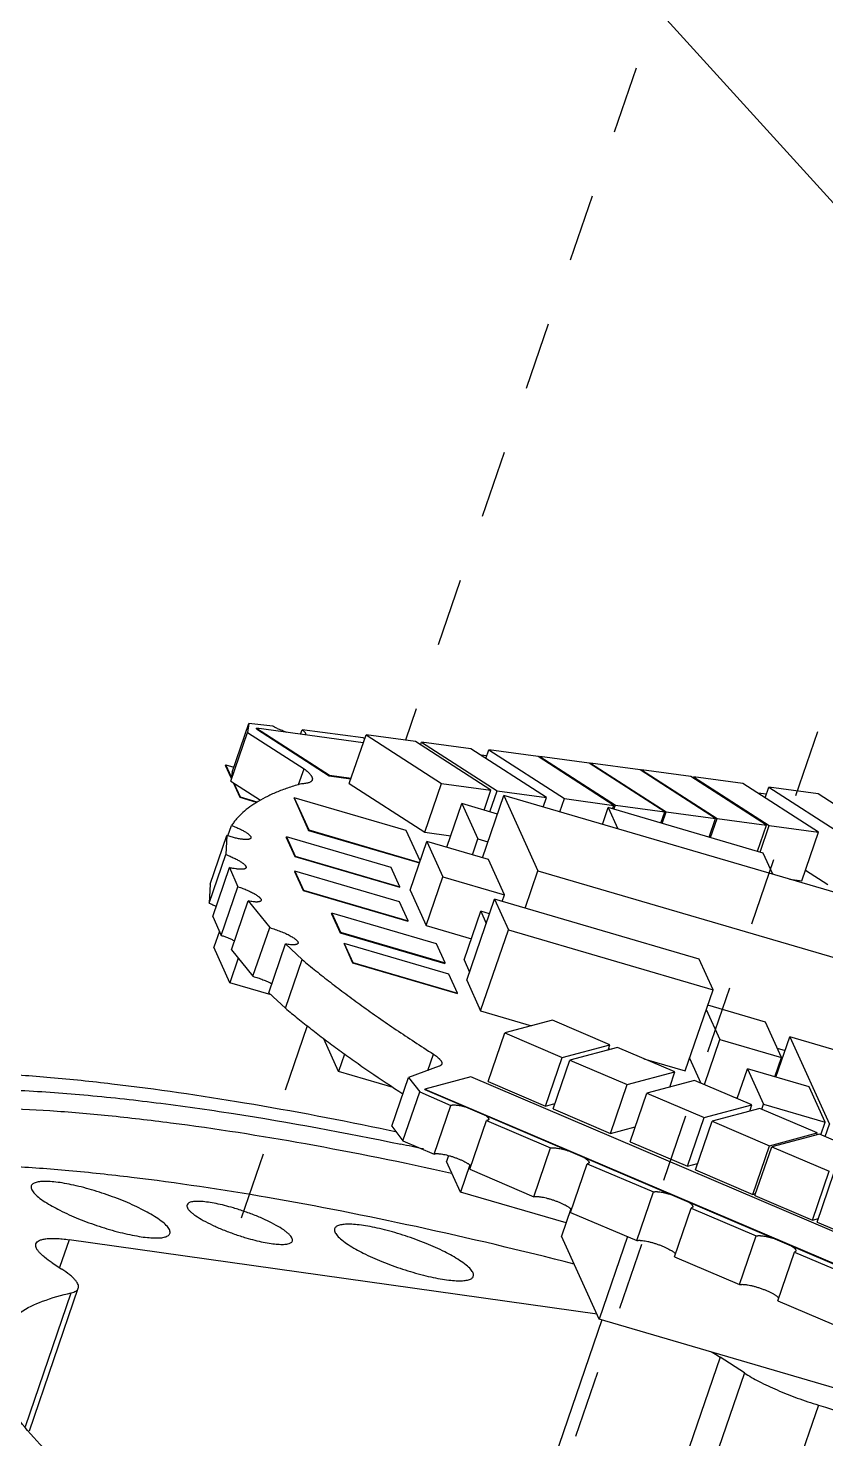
# Model space of a CAD drawing. Header units: millimetres. Extents: x 0 to 420, y 0 to 297.
# Drawn here: x 60.85 to 88.06, y 98.46 to 146.55 of the extents above; entities that cross this region are included whole.
import ezdxf

# ---------------------------------------------------------------- set-up
doc = ezdxf.new("R2010")
doc.units = ezdxf.units.MM
doc.header["$LTSCALE"] = 23.1
doc.linetypes.add('DASHED', pattern=[0.2, 0.1, -0.1])
doc.layers.get('0').update_dxf_attribs({"linetype": 'CONTINUOUS'})
for name, color, linetype in [('3_ALL_AXES', 7, 'CONTINUOUS'), ('7_ALL_FEATURES', 7, 'CONTINUOUS'), ('AXIS', 7, 'CONTINUOUS')]:
    doc.layers.add(name, color=color, linetype=linetype)
doc.styles.get("Standard").update_dxf_attribs({"font": 'txt', "width": 0.8})
doc.dimstyles.get("Standard").update_dxf_attribs({"dimtxt": 3, "dimasz": 3, "dimexe": 2, "dimexo": 2, "dimtad": 1, "dimdsep": 46, "dimtxsty": 'STANDARD', "dimblk": '_FILLED', "dimblk1": '_FILLED', "dimblk2": '_FILLED', "dimcen": 0.09, "dimadec": 0, "dimazin": 0, "dimtol": 1, "dimtp": 0.01, "dimtm": 0.01, "dimtfac": 1, "dimtofl": 0, "dimtmove": 0, "dimatfit": 3, "dimldrblk": '_FILLED', "dimfxl": 1, "dimtolj": 1, "dimarcsym": 0})

# ---------------------------------------------------------------- blocks, each defined once
blk = doc.blocks.new('_FILLED')
at = {"color": 0, "linetype": 'BYBLOCK'}
blk.add_solid([(0, 0), (-1, 0.167), (-1, -0.167)], dxfattribs=at)

msp = doc.modelspace()

# ---------------------------------------------------------------- linework, layer by layer
at = {"color": 4, "linetype": 'DASHED'}
for p, q in [((83.083, 149.565), (73.715, 122.278)), ((90.767, 131.301), (76.27, 89.075)), ((70.369, 112.531), (67.929, 105.425))]:
    msp.add_line(p, q, dxfattribs=at)
at = {"color": 7, "linetype": 'CONTINUOUS'}
for p, q in [((67.804, 121.186), (68.374, 122.846)), ((68.374, 122.846), (68.328, 122.54)), ((69.197, 122.752), (68.374, 122.846)), ((68.635, 122.666), (68.641, 122.684)), ((68.635, 122.666), (71.118, 121.063)), ((68.641, 122.684), (71.125, 121.082)), ((72.279, 122.186), (68.641, 122.684)), ((67.758, 120.879), (68.328, 122.54)), ((68.328, 122.54), (70.259, 121.302)), ((70.143, 122.479), (70.193, 122.624)), ((72.274, 122.351), (70.193, 122.624)), ((71.803, 120.801), (72.373, 122.462)), ((72.373, 122.462), (74.95, 120.799)), ((74.057, 122.231), (72.373, 122.462)), ((76.634, 120.568), (74.057, 122.231)), ((74.235, 122.116), (74.268, 122.212)), ((74.268, 122.212), (76.845, 120.549)), ((75.952, 121.981), (74.268, 122.212)), ((78.529, 120.318), (75.952, 121.981)), ((76.291, 121.762), (76.293, 121.766)), ((76.495, 121.74), (76.293, 121.766)), ((76.464, 121.651), (76.566, 121.947)), ((76.566, 121.947), (79.143, 120.284)), ((78.25, 121.717), (76.566, 121.947)), ((80.827, 120.054), (78.25, 121.717)), ((78.29, 121.691), (78.3, 121.721)), ((78.3, 121.721), (80.877, 120.058)), ((79.984, 121.491), (78.3, 121.721)), ((67.588, 121.437), (67.582, 121.418)), ((67.775, 120.992), (67.582, 121.418)), ((67.779, 121.016), (67.588, 121.437)), ((67.588, 121.437), (67.863, 121.356)), ((70.073, 120.761), (70.259, 121.302)), ((82.561, 119.828), (79.984, 121.491)), ((80.024, 121.465), (80.034, 121.495)), ((80.034, 121.495), (82.611, 119.832)), ((81.718, 121.265), (80.034, 121.495)), ((84.295, 119.602), (81.718, 121.265)), ((81.758, 121.239), (81.768, 121.269)), ((81.768, 121.269), (84.345, 119.606)), ((83.452, 121.039), (81.768, 121.269)), ((67.804, 121.186), (67.758, 120.879)), ((67.758, 120.879), (68.769, 120.231)), ((68.08, 120.319), (67.854, 120.818)), ((68.086, 120.337), (67.875, 120.804)), ((71.118, 121.063), (71.125, 121.082)), ((71.118, 121.063), (71.858, 120.962)), ((71.125, 121.082), (71.865, 120.98)), ((71.803, 120.801), (74.38, 119.138)), ((74.38, 119.138), (74.95, 120.799)), ((74.95, 120.799), (76.634, 120.568)), ((86.029, 119.376), (83.452, 121.039)), ((83.532, 120.987), (83.548, 121.031)), ((83.548, 121.031), (86.125, 119.368)), ((85.231, 120.801), (83.548, 121.031)), ((87.808, 119.138), (85.231, 120.801)), ((68.086, 120.337), (68.08, 120.319)), ((68.641, 120.155), (68.08, 120.319)), ((68.663, 120.168), (68.086, 120.337)), ((69.917, 120.295), (69.924, 120.314)), ((69.917, 120.295), (70.416, 119.196)), ((69.924, 120.314), (70.422, 119.214)), ((73.746, 119.195), (69.924, 120.314)), ((76.347, 118.27), (77.074, 120.389)), ((76.402, 119.893), (76.634, 120.568)), ((76.6, 119.835), (76.845, 120.549)), ((76.845, 120.549), (78.529, 120.318)), ((77.074, 120.389), (78.237, 117.823)), ((89.301, 116.809), (77.074, 120.389)), ((78.418, 119.995), (78.529, 120.318)), ((78.987, 119.829), (79.143, 120.284)), ((79.143, 120.284), (80.827, 120.054)), ((86.028, 120.432), (85.74, 120.472)), ((85.987, 120.313), (86.112, 120.676)), ((86.112, 120.676), (88.689, 119.013)), ((87.796, 120.446), (86.112, 120.676)), ((90.373, 118.783), (87.796, 120.446)), ((75.132, 118.626), (75.643, 120.115)), ((75.643, 120.115), (76.187, 118.915)), ((76.858, 119.759), (75.643, 120.115)), ((80.439, 119.404), (80.635, 119.977)), ((85.921, 118.429), (80.635, 119.977)), ((80.635, 119.977), (80.965, 119.25)), ((80.785, 119.933), (80.827, 120.054)), ((80.83, 119.92), (80.877, 120.058)), ((80.877, 120.058), (82.561, 119.828)), ((82.431, 119.451), (82.561, 119.828)), ((82.476, 119.438), (82.611, 119.832)), ((82.611, 119.832), (84.295, 119.602)), ((67.664, 119.01), (67.787, 119.367)), ((84.078, 118.969), (84.295, 119.602)), ((84.122, 118.956), (84.345, 119.606)), ((84.345, 119.606), (86.029, 119.376)), ((85.724, 118.487), (86.029, 119.376)), ((85.813, 118.461), (86.125, 119.368)), ((86.125, 119.368), (87.808, 119.138)), ((67.054, 117.363), (67.624, 119.023)), ((67.624, 119.023), (67.591, 118.376)), ((69.652, 118.957), (69.659, 118.976)), ((69.652, 118.957), (69.947, 118.308)), ((69.659, 118.976), (69.953, 118.326)), ((73.233, 117.93), (69.659, 118.976)), ((70.416, 119.196), (70.422, 119.214)), ((70.416, 119.196), (74.193, 118.09)), ((70.422, 119.214), (74.2, 118.108)), ((74.216, 118.157), (73.746, 119.195)), ((73.876, 117.166), (74.446, 118.826)), ((74.38, 119.138), (75.266, 119.017)), ((74.446, 118.826), (74.995, 117.617)), ((76.549, 118.211), (74.446, 118.826)), ((76, 118.372), (76.187, 118.915)), ((76.187, 118.915), (76.533, 118.813)), ((87.238, 117.477), (87.808, 119.138)), ((67.021, 116.715), (67.591, 118.376)), ((69.947, 118.308), (69.953, 118.326)), ((69.953, 118.326), (73.527, 117.28)), ((86.251, 117.702), (85.921, 118.429)), ((67.142, 116.269), (67.712, 117.93)), ((67.712, 117.93), (68.006, 117.28)), ((69.947, 118.308), (73.521, 117.262)), ((73.527, 117.28), (73.233, 117.93)), ((77.097, 117.001), (76.549, 118.211)), ((87.363, 117.841), (88.119, 117.353)), ((67.054, 117.363), (67.021, 116.715)), ((69.934, 117.795), (69.941, 117.814)), ((69.934, 117.795), (70.229, 117.146)), ((69.941, 117.814), (70.235, 117.164)), ((73.515, 116.768), (69.941, 117.814)), ((74.424, 115.956), (74.995, 117.617)), ((74.995, 117.617), (77.097, 117.001)), ((77.8, 116.551), (78.237, 117.823)), ((78.237, 117.823), (90.464, 114.243)), ((86.828, 117.533), (87.238, 117.477)), ((67.436, 115.62), (68.006, 117.28)), ((70.229, 117.146), (70.235, 117.164)), ((70.229, 117.146), (73.803, 116.1)), ((70.235, 117.164), (73.809, 116.118)), ((73.521, 117.262), (73.527, 117.28)), ((73.876, 117.166), (74.424, 115.956)), ((77.02, 116.779), (77.097, 117.001)), ((67.779, 115.132), (68.349, 116.793)), ((68.349, 116.793), (69.087, 115.884)), ((73.809, 116.118), (73.515, 116.768)), ((75.718, 114.781), (76.288, 116.441)), ((75.809, 114.088), (76.759, 116.856)), ((76.288, 116.441), (76.475, 116.028)), ((76.587, 116.354), (76.288, 116.441)), ((76.759, 116.856), (77.233, 115.811)), ((83.735, 114.813), (76.759, 116.856)), ((67.142, 116.269), (67.436, 115.62)), ((71.198, 116.358), (71.204, 116.376)), ((71.198, 116.358), (71.492, 115.708)), ((71.204, 116.376), (71.498, 115.727)), ((74.778, 115.33), (71.204, 116.376)), ((73.803, 116.1), (73.809, 116.118)), ((74.424, 115.956), (75.967, 115.505)), ((67.37, 115.765), (67.181, 115.213)), ((68.517, 114.224), (69.087, 115.884)), ((71.492, 115.708), (71.498, 115.727)), ((71.492, 115.708), (75.066, 114.662)), ((71.498, 115.727), (75.073, 114.681)), ((76.282, 113.043), (77.233, 115.811)), ((77.233, 115.811), (84.209, 113.769)), ((67.729, 114.004), (67.181, 115.213)), ((67.779, 115.132), (68.517, 114.224)), ((69.055, 113.667), (69.625, 115.328)), ((69.625, 115.328), (70.191, 114.798)), ((71.623, 115.33), (71.629, 115.348)), ((71.623, 115.33), (71.917, 114.68)), ((75.203, 114.302), (71.629, 115.348)), ((71.629, 115.348), (71.923, 114.699)), ((75.073, 114.681), (74.778, 115.33)), ((68.016, 114.841), (67.729, 114.004)), ((69.621, 113.138), (70.191, 114.798)), ((71.917, 114.68), (71.923, 114.699)), ((71.917, 114.68), (75.491, 113.634)), ((71.923, 114.699), (75.498, 113.653)), ((75.066, 114.662), (75.073, 114.681)), ((75.718, 114.781), (75.905, 114.368)), ((84.209, 113.769), (83.735, 114.813)), ((69.136, 113.592), (67.729, 114.004)), ((75.498, 113.653), (75.203, 114.302)), ((75.809, 114.088), (76.282, 113.043)), ((69.055, 113.667), (69.621, 113.138)), ((75.491, 113.634), (75.498, 113.653)), ((83.258, 111.001), (84.209, 113.769)), ((76.282, 113.043), (78.014, 112.536)), ((83.978, 113.096), (84.442, 112.07)), ((85.997, 112.664), (84.027, 113.241)), ((78.734, 112.727), (77.106, 112.295)), ((80.692, 111.892), (78.734, 112.727)), ((86.545, 111.455), (85.997, 112.664)), ((71.439, 110.978), (70.932, 112.098)), ((76.536, 110.635), (77.106, 112.295)), ((77.106, 112.295), (79.064, 111.46)), ((83.915, 110.532), (84.442, 112.07)), ((84.442, 112.07), (86.545, 111.455)), ((86.356, 110.787), (86.827, 112.16)), ((93.178, 110.301), (86.827, 112.16)), ((86.827, 112.16), (88.176, 109.183)), ((79.064, 111.46), (80.692, 111.892)), ((80.95, 111.797), (79.323, 111.365)), ((80.63, 111.712), (80.692, 111.892)), ((80.648, 111.765), (80.735, 111.74)), ((82.908, 110.962), (80.95, 111.797)), ((86.398, 111.779), (86.669, 111.7)), ((71.644, 111.572), (71.439, 110.978)), ((74.863, 111.159), (73.819, 110.771)), ((74.479, 111.017), (74.671, 111.574)), ((78.494, 109.8), (79.064, 111.46)), ((78.753, 109.704), (79.323, 111.365)), ((79.323, 111.365), (81.28, 110.53)), ((81.846, 111.415), (83.258, 111.001)), ((83.408, 111.436), (83.793, 110.584)), ((86.319, 110.798), (86.545, 111.455)), ((73.301, 110.433), (71.439, 110.978)), ((73.249, 109.111), (73.819, 110.771)), ((73.819, 110.771), (74.204, 110.28)), ((75.952, 110.797), (74.383, 110.381)), ((97.086, 101.779), (75.952, 110.797)), ((76.536, 110.635), (78.494, 109.8)), ((81.28, 110.53), (82.908, 110.962)), ((83.58, 110.675), (81.952, 110.243)), ((82.732, 110.45), (82.908, 110.962)), ((85.537, 109.84), (83.58, 110.675)), ((85.035, 110.054), (85.384, 111.072)), ((87.487, 110.456), (85.384, 111.072)), ((85.384, 111.072), (85.933, 109.862)), ((73.634, 108.619), (74.204, 110.28)), ((74.204, 110.28), (75.266, 109.825)), ((74.377, 110.362), (74.383, 110.381)), ((74.377, 110.362), (95.512, 101.344)), ((74.383, 110.381), (95.518, 101.362)), ((80.71, 108.869), (81.28, 110.53)), ((81.382, 108.583), (81.952, 110.243)), ((81.952, 110.243), (83.91, 109.408)), ((88.035, 109.247), (87.487, 110.456)), ((74.696, 108.164), (75.266, 109.825)), ((78.494, 109.8), (78.814, 109.885)), ((78.753, 109.704), (80.71, 108.869)), ((83.91, 109.408), (85.537, 109.84)), ((85.808, 109.718), (84.181, 109.286)), ((84.922, 110.102), (85.04, 110.068)), ((85.464, 109.626), (85.537, 109.84)), ((87.766, 108.882), (85.808, 109.718)), ((85.874, 109.69), (85.933, 109.862)), ((85.933, 109.862), (88.035, 109.247)), ((75.91, 107.645), (76.48, 109.305)), ((76.48, 109.305), (78.669, 108.371)), ((83.34, 107.747), (83.91, 109.408)), ((83.611, 107.625), (84.181, 109.286)), ((84.181, 109.286), (86.138, 108.45)), ((87.889, 108.82), (88.035, 109.247)), ((88.031, 108.76), (88.176, 109.183)), ((73.249, 109.111), (73.634, 108.619)), ((80.71, 108.869), (81.557, 109.094)), ((86.138, 108.45), (87.766, 108.882)), ((87.837, 108.842), (86.209, 108.41)), ((87.744, 108.818), (87.766, 108.882)), ((89.794, 108.007), (87.837, 108.842)), ((73.634, 108.619), (74.696, 108.164)), ((78.099, 106.71), (78.669, 108.371)), ((81.382, 108.583), (83.34, 107.747)), ((85.568, 106.79), (86.138, 108.45)), ((85.639, 106.75), (86.209, 108.41)), ((86.209, 108.41), (88.167, 107.575)), ((75.189, 108.113), (75.121, 107.915)), ((75.594, 106.87), (75.121, 107.915)), ((75.912, 107.795), (75.594, 106.87)), ((79.351, 106.168), (79.921, 107.828)), ((79.921, 107.828), (82.181, 106.874)), ((83.34, 107.747), (83.684, 107.839)), ((75.91, 107.645), (78.099, 106.71)), ((83.611, 107.625), (85.568, 106.79)), ((87.597, 105.915), (88.167, 107.575)), ((87.761, 105.847), (88.331, 107.507)), ((79.199, 105.815), (75.594, 106.87)), ((81.61, 105.214), (82.181, 106.874)), ((85.568, 106.79), (85.661, 106.814)), ((82.893, 104.664), (83.463, 106.324)), ((83.463, 106.324), (85.681, 105.371)), ((85.639, 106.75), (87.597, 105.915)), ((79.363, 106.293), (79.045, 105.366)), ((79.351, 106.168), (81.61, 105.214)), ((87.597, 105.915), (87.803, 105.969)), ((87.761, 105.847), (89.719, 105.012)), ((80.327, 102.536), (79.045, 105.366)), ((81.293, 105.348), (80.327, 102.536)), ((85.111, 103.711), (85.681, 105.371)), ((80.252, 102.703), (62.246, 105.243)), ((61.673, 104.452), (62, 104.238)), ((82.893, 104.664), (85.111, 103.711)), ((86.419, 103.163), (86.99, 104.824)), ((86.99, 104.824), (89.419, 103.784)), ((60.89, 98.721), (62.56, 103.586)), ((86.419, 103.163), (88.848, 102.124)), ((88.832, 100.046), (80.327, 102.536)), ((85.279, 100.7), (84.453, 101.238))]:
    msp.add_line(p, q, dxfattribs=at)
at = {"color": 9, "linetype": 'CONTINUOUS'}
for p, q in [((62.246, 105.243), (61.919, 104.291)), ((60.754, 98.87), (62.32, 103.431)), ((80.413, 102.506), (76.986, 92.525)), ((84.453, 101.238), (80.97, 91.091)), ((85.279, 100.7), (81.795, 90.552)), ((87.802, 99.603), (84.319, 89.456))]:
    msp.add_line(p, q, dxfattribs=at)
at = {"color": 7, "linetype": 'CONTINUOUS'}
for points, knots in [([(69.682, 122.542), (69.637, 122.556), (69.547, 122.587), (69.439, 122.631), (69.357, 122.668), (69.299, 122.695), (69.247, 122.723), (69.213, 122.742), (69.197, 122.752)], [0, 0, 0, 0, 0.271429, 0.53598, 0.662102, 0.782303, 0.895321, 1, 1, 1, 1]), ([(70.193, 122.624), (70.203, 122.618), (70.223, 122.604), (70.249, 122.583), (70.272, 122.564), (70.289, 122.545), (70.302, 122.528), (70.31, 122.514), (70.313, 122.503), (70.314, 122.496), (70.314, 122.489), (70.313, 122.484), (70.312, 122.482)], [0, 0, 0, 0, 0.192534, 0.365369, 0.517808, 0.649592, 0.761128, 0.853901, 0.894289, 0.931475, 0.966348, 1, 1, 1, 1]), ([(70.312, 122.482), (70.311, 122.48), (70.309, 122.475), (70.304, 122.469), (70.297, 122.463), (70.292, 122.46), (70.289, 122.459)], [0, 0, 0, 0, 0.225125, 0.460993, 0.716901, 1, 1, 1, 1]), ([(72.325, 122.322), (72.321, 122.324), (72.304, 122.334), (72.287, 122.343), (72.274, 122.351)], [0, 0, 0, 0, 0.258666, 1, 1, 1, 1]), ([(76.293, 121.766), (76.296, 121.764), (76.308, 121.755), (76.32, 121.746), (76.328, 121.739)], [0, 0, 0, 0, 0.265215, 1, 1, 1, 1]), ([(70.259, 121.302), (70.284, 121.283), (70.331, 121.247), (70.394, 121.192), (70.44, 121.147), (70.47, 121.112), (70.489, 121.087), (70.505, 121.063), (70.519, 121.04), (70.529, 121.018), (70.537, 120.997), (70.542, 120.976), (70.543, 120.957), (70.542, 120.938), (70.539, 120.926), (70.537, 120.92)], [0, 0, 0, 0, 0.188554, 0.357838, 0.507561, 0.575129, 0.637906, 0.696011, 0.749628, 0.799018, 0.844544, 0.886692, 0.926099, 0.963558, 1, 1, 1, 1]), ([(70.168, 120.789), (70.027, 120.75), (69.755, 120.667), (69.368, 120.525), (69.016, 120.368), (68.698, 120.197), (68.416, 120.012), (68.169, 119.813), (67.991, 119.633), (67.868, 119.483), (67.813, 119.406), (67.787, 119.367)], [0, 0, 0, 0, 0.155429, 0.30095, 0.436973, 0.564041, 0.68286, 0.794332, 0.899575, 0.950302, 1, 1, 1, 1]), ([(70.537, 120.92), (70.535, 120.915), (70.531, 120.905), (70.522, 120.891), (70.511, 120.878), (70.498, 120.866), (70.482, 120.854), (70.457, 120.84), (70.42, 120.824), (70.369, 120.81), (70.309, 120.799), (70.241, 120.792), (70.193, 120.79), (70.168, 120.789)], [0, 0, 0, 0, 0.038983, 0.078826, 0.120329, 0.164197, 0.211017, 0.261262, 0.373331, 0.502496, 0.649786, 0.81562, 1, 1, 1, 1]), ([(67.787, 119.367), (67.834, 119.349), (67.927, 119.312), (68.039, 119.263), (68.122, 119.222), (68.179, 119.192), (68.232, 119.162), (68.279, 119.133), (68.322, 119.104), (68.358, 119.076), (68.389, 119.05), (68.41, 119.028), (68.424, 119.012), (68.432, 119), (68.439, 118.989), (68.444, 118.979), (68.447, 118.969), (68.448, 118.959), (68.448, 118.95), (68.447, 118.944), (68.446, 118.941)], [0, 0, 0, 0, 0.18853, 0.36738, 0.451435, 0.531041, 0.605608, 0.674604, 0.737561, 0.7941, 0.843946, 0.886973, 0.905955, 0.923292, 0.939053, 0.953345, 0.966325, 0.978217, 0.989318, 1, 1, 1, 1]), ([(68.446, 118.941), (68.445, 118.938), (68.442, 118.933), (68.436, 118.925), (68.429, 118.918), (68.42, 118.912), (68.409, 118.907), (68.396, 118.902), (68.382, 118.898), (68.359, 118.893), (68.328, 118.889), (68.285, 118.888), (68.236, 118.889), (68.182, 118.894), (68.123, 118.901), (68.06, 118.911), (67.993, 118.924), (67.898, 118.944), (67.774, 118.976), (67.675, 119.007), (67.624, 119.023)], [0, 0, 0, 0, 0.010501, 0.021442, 0.033209, 0.046109, 0.060366, 0.076138, 0.093528, 0.112601, 0.155909, 0.206137, 0.263119, 0.326539, 0.395972, 0.470908, 0.550767, 0.634907, 0.813237, 1, 1, 1, 1]), ([(67.591, 118.376), (67.641, 118.357), (67.738, 118.318), (67.855, 118.266), (67.942, 118.223), (68.002, 118.191), (68.056, 118.16), (68.106, 118.129), (68.15, 118.1), (68.189, 118.071), (68.221, 118.043), (68.243, 118.02), (68.257, 118.003), (68.265, 117.991), (68.272, 117.979), (68.277, 117.968), (68.281, 117.957), (68.282, 117.947), (68.282, 117.938), (68.28, 117.932), (68.279, 117.929)], [0, 0, 0, 0, 0.188939, 0.367903, 0.451933, 0.531477, 0.605955, 0.674844, 0.737692, 0.794127, 0.843884, 0.886847, 0.905809, 0.923136, 0.938897, 0.953201, 0.966204, 0.978129, 0.989271, 1, 1, 1, 1]), ([(68.279, 117.929), (68.279, 117.926), (68.277, 117.922), (68.271, 117.913), (68.261, 117.903), (68.245, 117.894), (68.225, 117.886), (68.2, 117.88), (68.172, 117.876), (68.14, 117.873), (68.105, 117.873), (68.065, 117.874), (68.023, 117.876), (67.977, 117.881), (67.911, 117.89), (67.822, 117.905), (67.749, 117.921), (67.712, 117.93)], [0, 0, 0, 0, 0.012252, 0.024806, 0.051844, 0.082951, 0.119233, 0.161307, 0.20947, 0.263817, 0.324304, 0.390792, 0.463068, 0.54086, 0.623847, 0.803915, 1, 1, 1, 1]), ([(68.006, 117.28), (68.061, 117.262), (68.168, 117.224), (68.298, 117.172), (68.396, 117.127), (68.465, 117.094), (68.528, 117.061), (68.586, 117.028), (68.638, 116.995), (68.683, 116.964), (68.716, 116.938), (68.739, 116.918), (68.753, 116.904), (68.766, 116.89), (68.776, 116.877), (68.785, 116.865), (68.791, 116.853), (68.795, 116.841), (68.797, 116.83), (68.798, 116.82), (68.796, 116.814), (68.795, 116.811)], [0, 0, 0, 0, 0.181995, 0.358757, 0.44302, 0.523444, 0.599266, 0.669787, 0.73438, 0.792511, 0.84376, 0.86672, 0.887877, 0.907234, 0.924818, 0.940684, 0.954929, 0.967705, 0.979243, 0.989867, 1, 1, 1, 1]), ([(67.021, 116.715), (67.062, 116.7), (67.143, 116.668), (67.222, 116.634), (67.261, 116.616)], [0, 0, 0, 0, 0.509885, 1, 1, 1, 1]), ([(68.795, 116.811), (68.794, 116.807), (68.79, 116.799), (68.78, 116.789), (68.768, 116.781), (68.752, 116.774), (68.733, 116.768), (68.711, 116.763), (68.687, 116.76), (68.659, 116.758), (68.628, 116.758), (68.582, 116.759), (68.519, 116.765), (68.437, 116.776), (68.379, 116.787), (68.349, 116.793)], [0, 0, 0, 0, 0.026397, 0.054812, 0.086856, 0.123617, 0.165755, 0.213635, 0.267427, 0.327166, 0.392791, 0.464172, 0.623389, 0.802844, 1, 1, 1, 1]), ([(67.436, 115.62), (67.476, 115.607), (67.555, 115.579), (67.67, 115.535), (67.78, 115.488), (67.85, 115.455), (67.884, 115.438)], [0, 0, 0, 0, 0.260462, 0.517463, 0.765677, 1, 1, 1, 1]), ([(69.087, 115.884), (69.151, 115.866), (69.276, 115.827), (69.429, 115.77), (69.548, 115.721), (69.632, 115.684), (69.711, 115.646), (69.784, 115.608), (69.849, 115.57), (69.907, 115.533), (69.949, 115.503), (69.978, 115.479), (69.996, 115.462), (70.012, 115.446), (70.026, 115.431), (70.037, 115.416), (70.046, 115.402), (70.051, 115.389), (70.055, 115.376), (70.055, 115.364), (70.054, 115.356), (70.052, 115.353)], [0, 0, 0, 0, 0.173174, 0.346655, 0.430897, 0.512112, 0.589335, 0.661664, 0.728277, 0.788448, 0.841583, 0.865374, 0.887262, 0.907232, 0.925292, 0.941481, 0.955882, 0.968641, 0.979991, 0.990283, 1, 1, 1, 1]), ([(70.052, 115.353), (70.051, 115.349), (70.047, 115.342), (70.038, 115.332), (70.026, 115.323), (70.011, 115.316), (69.993, 115.31), (69.972, 115.305), (69.949, 115.302), (69.922, 115.3), (69.893, 115.299), (69.849, 115.299), (69.788, 115.303), (69.709, 115.313), (69.654, 115.323), (69.625, 115.328)], [0, 0, 0, 0, 0.027129, 0.056166, 0.088663, 0.125692, 0.167928, 0.21576, 0.269383, 0.328862, 0.394165, 0.465191, 0.623725, 0.80275, 1, 1, 1, 1]), ([(70.191, 114.798), (70.347, 114.668), (70.667, 114.405), (71.163, 114.013), (71.686, 113.617), (72.235, 113.215), (72.808, 112.809), (73.407, 112.4), (74.029, 111.986), (74.454, 111.712), (74.671, 111.574)], [0, 0, 0, 0, 0.110238, 0.224805, 0.343655, 0.466732, 0.593976, 0.725319, 0.860687, 1, 1, 1, 1]), ([(68.517, 114.224), (68.574, 114.208), (68.688, 114.172), (68.855, 114.112), (68.988, 114.057), (69.089, 114.01), (69.137, 113.987), (69.161, 113.975)], [0, 0, 0, 0, 0.257896, 0.517283, 0.767917, 0.886863, 1, 1, 1, 1]), ([(69.621, 113.138), (69.762, 113.019), (70.052, 112.781), (70.5, 112.426), (70.97, 112.066), (71.461, 111.702), (71.973, 111.335), (72.694, 110.834), (73.25, 110.463), (73.628, 110.218)], [0, 0, 0, 0, 0.111365, 0.226715, 0.346014, 0.469216, 0.596274, 0.727132, 1, 1, 1, 1]), ([(74.671, 111.574), (74.696, 111.558), (74.743, 111.525), (74.807, 111.476), (74.853, 111.435), (74.884, 111.404), (74.904, 111.382), (74.921, 111.36), (74.935, 111.339), (74.946, 111.32), (74.955, 111.301), (74.96, 111.282), (74.963, 111.265), (74.962, 111.248), (74.96, 111.238), (74.958, 111.233)], [0, 0, 0, 0, 0.192639, 0.365579, 0.518099, 0.586611, 0.649964, 0.70823, 0.761547, 0.810138, 0.854342, 0.894647, 0.931728, 0.966479, 1, 1, 1, 1]), ([(74.958, 111.233), (74.957, 111.229), (74.953, 111.221), (74.943, 111.206), (74.929, 111.192), (74.913, 111.181), (74.892, 111.17), (74.875, 111.163), (74.863, 111.159)], [0, 0, 0, 0, 0.102697, 0.207931, 0.434594, 0.56022, 0.695741, 1, 1, 1, 1]), ([(75.266, 109.825), (75.27, 109.827), (75.281, 109.831), (75.298, 109.835), (75.317, 109.838), (75.339, 109.839), (75.363, 109.84), (75.4, 109.84), (75.451, 109.836), (75.517, 109.827), (75.59, 109.814), (75.668, 109.798), (75.721, 109.784), (75.748, 109.777)], [0, 0, 0, 0, 0.031208, 0.066814, 0.106999, 0.151824, 0.201265, 0.255237, 0.376191, 0.513228, 0.664423, 0.827518, 1, 1, 1, 1]), ([(76.457, 109.475), (76.465, 109.468), (76.482, 109.456), (76.504, 109.437), (76.523, 109.419), (76.538, 109.402), (76.548, 109.386), (76.555, 109.371), (76.557, 109.359), (76.557, 109.35), (76.556, 109.346), (76.555, 109.344)], [0, 0, 0, 0, 0.18978, 0.360122, 0.510639, 0.641366, 0.752991, 0.847238, 0.927527, 0.964298, 1, 1, 1, 1]), ([(76.555, 109.344), (76.554, 109.342), (76.552, 109.337), (76.547, 109.33), (76.54, 109.324), (76.531, 109.319), (76.52, 109.315), (76.509, 109.311), (76.495, 109.307), (76.485, 109.306), (76.48, 109.305)], [0, 0, 0, 0, 0.089908, 0.184268, 0.286914, 0.40077, 0.527888, 0.669626, 0.826839, 1, 1, 1, 1]), ([(78.669, 108.371), (78.675, 108.372), (78.69, 108.375), (78.713, 108.377), (78.74, 108.378), (78.768, 108.378), (78.799, 108.377), (78.846, 108.373), (78.909, 108.364), (78.989, 108.35), (79.075, 108.331), (79.165, 108.307), (79.227, 108.289), (79.258, 108.279)], [0, 0, 0, 0, 0.034708, 0.073829, 0.11736, 0.165226, 0.217301, 0.273414, 0.396899, 0.533738, 0.681618, 0.837962, 1, 1, 1, 1]), ([(74.696, 108.164), (74.701, 108.167), (74.714, 108.171), (74.736, 108.176), (74.761, 108.179), (74.789, 108.18), (74.821, 108.179), (74.856, 108.177), (74.893, 108.174), (74.948, 108.167), (75.023, 108.154), (75.117, 108.133), (75.216, 108.107), (75.318, 108.076), (75.42, 108.041), (75.52, 108.003), (75.615, 107.963), (75.703, 107.922), (75.771, 107.886), (75.82, 107.858), (75.853, 107.837), (75.882, 107.818), (75.908, 107.798), (75.931, 107.78), (75.944, 107.767), (75.95, 107.761)], [0, 0, 0, 0, 0.013883, 0.030115, 0.048786, 0.069906, 0.09343, 0.119278, 0.147338, 0.177474, 0.243339, 0.315458, 0.392216, 0.471858, 0.552551, 0.632429, 0.709651, 0.782451, 0.849191, 0.87983, 0.90843, 0.934849, 0.958972, 0.980707, 1, 1, 1, 1]), ([(79.806, 108.046), (79.82, 108.037), (79.848, 108.02), (79.885, 107.993), (79.917, 107.968), (79.939, 107.948), (79.953, 107.932), (79.962, 107.921), (79.969, 107.911), (79.974, 107.9), (79.978, 107.891), (79.98, 107.882), (79.98, 107.873), (79.978, 107.868), (79.978, 107.865)], [0, 0, 0, 0, 0.195456, 0.371311, 0.526339, 0.659779, 0.718372, 0.771621, 0.819699, 0.862902, 0.901696, 0.936777, 0.969122, 1, 1, 1, 1]), ([(79.978, 107.865), (79.977, 107.863), (79.975, 107.859), (79.971, 107.853), (79.965, 107.848), (79.956, 107.841), (79.942, 107.834), (79.929, 107.83), (79.921, 107.828)], [0, 0, 0, 0, 0.097151, 0.19762, 0.304392, 0.419927, 0.683996, 1, 1, 1, 1]), ([(82.181, 106.874), (82.187, 106.876), (82.2, 106.878), (82.222, 106.881), (82.245, 106.883), (82.272, 106.883), (82.3, 106.882), (82.343, 106.879), (82.4, 106.873), (82.474, 106.861), (82.554, 106.844), (82.638, 106.824), (82.696, 106.808), (82.725, 106.8)], [0, 0, 0, 0, 0.034723, 0.073702, 0.116957, 0.164444, 0.216067, 0.271691, 0.39423, 0.530431, 0.678314, 0.835645, 1, 1, 1, 1]), ([(78.099, 106.71), (78.106, 106.712), (78.123, 106.715), (78.15, 106.717), (78.18, 106.718), (78.213, 106.717), (78.249, 106.715), (78.303, 106.709), (78.377, 106.698), (78.47, 106.678), (78.57, 106.654), (78.673, 106.624), (78.777, 106.59), (78.881, 106.553), (78.98, 106.513), (79.074, 106.471), (79.159, 106.429), (79.224, 106.393), (79.27, 106.364), (79.3, 106.344), (79.327, 106.324), (79.35, 106.305), (79.37, 106.287), (79.381, 106.274), (79.386, 106.268)], [0, 0, 0, 0, 0.016921, 0.036233, 0.057926, 0.081944, 0.1082, 0.136579, 0.199139, 0.268353, 0.342726, 0.420618, 0.500289, 0.579948, 0.657809, 0.73213, 0.801273, 0.863746, 0.892076, 0.91828, 0.942244, 0.963881, 0.983136, 1, 1, 1, 1]), ([(83.379, 106.521), (83.391, 106.513), (83.414, 106.498), (83.444, 106.474), (83.47, 106.452), (83.49, 106.431), (83.505, 106.412), (83.514, 106.396), (83.518, 106.384), (83.519, 106.376), (83.519, 106.368), (83.517, 106.363), (83.517, 106.361)], [0, 0, 0, 0, 0.193197, 0.366669, 0.519625, 0.651719, 0.763271, 0.855694, 0.895756, 0.93252, 0.966892, 1, 1, 1, 1]), ([(83.517, 106.361), (83.516, 106.359), (83.514, 106.354), (83.509, 106.347), (83.501, 106.34), (83.491, 106.334), (83.48, 106.329), (83.47, 106.326), (83.463, 106.324)], [0, 0, 0, 0, 0.098592, 0.200294, 0.423282, 0.549334, 0.686892, 1, 1, 1, 1]), ([(85.681, 105.371), (85.687, 105.373), (85.7, 105.376), (85.722, 105.38), (85.746, 105.382), (85.773, 105.383), (85.802, 105.382), (85.846, 105.38), (85.907, 105.373), (85.985, 105.36), (86.07, 105.343), (86.16, 105.321), (86.221, 105.304), (86.252, 105.295)], [0, 0, 0, 0, 0.032787, 0.070062, 0.1119, 0.158278, 0.209109, 0.264255, 0.386724, 0.523891, 0.673542, 0.83316, 1, 1, 1, 1]), ([(61.673, 104.452), (61.581, 104.512), (61.453, 104.602), (61.305, 104.731), (61.222, 104.817), (61.16, 104.897), (61.12, 104.972), (61.102, 105.042), (61.107, 105.086), (61.114, 105.105)], [0, 0, 0, 0, 0.366617, 0.519885, 0.652091, 0.763682, 0.856129, 0.932763, 1, 1, 1, 1]), ([(61.114, 105.105), (61.122, 105.128), (61.153, 105.173), (61.229, 105.222), (61.333, 105.257), (61.465, 105.28), (61.625, 105.29), (61.811, 105.288), (62.021, 105.272), (62.169, 105.254), (62.246, 105.243)], [0, 0, 0, 0, 0.060771, 0.133128, 0.223858, 0.335958, 0.470261, 0.62659, 0.80382, 1, 1, 1, 1]), ([(81.61, 105.214), (81.618, 105.216), (81.635, 105.219), (81.662, 105.222), (81.692, 105.223), (81.726, 105.222), (81.763, 105.219), (81.818, 105.214), (81.893, 105.203), (81.989, 105.183), (82.091, 105.158), (82.198, 105.127), (82.305, 105.093), (82.411, 105.054), (82.514, 105.013), (82.61, 104.97), (82.698, 104.926), (82.764, 104.889), (82.811, 104.86), (82.841, 104.839), (82.868, 104.818), (82.892, 104.799), (82.911, 104.78), (82.922, 104.768), (82.927, 104.762)], [0, 0, 0, 0, 0.016566, 0.035563, 0.056991, 0.080798, 0.106899, 0.135179, 0.197704, 0.267074, 0.34176, 0.420074, 0.500223, 0.580364, 0.658653, 0.733299, 0.802614, 0.865071, 0.893313, 0.919374, 0.943139, 0.964524, 0.983477, 1, 1, 1, 1]), ([(86.887, 105.024), (86.9, 105.016), (86.923, 105), (86.956, 104.976), (86.983, 104.953), (87.002, 104.934), (87.014, 104.919), (87.021, 104.909), (87.027, 104.9), (87.031, 104.89), (87.034, 104.882), (87.036, 104.873), (87.035, 104.865), (87.034, 104.86), (87.033, 104.858)], [0, 0, 0, 0, 0.193795, 0.367863, 0.521313, 0.653706, 0.712071, 0.765339, 0.813717, 0.857529, 0.897258, 0.933591, 0.967451, 1, 1, 1, 1]), ([(87.033, 104.858), (87.033, 104.856), (87.031, 104.852), (87.027, 104.845), (87.018, 104.837), (87.005, 104.829), (86.995, 104.825), (86.99, 104.824)], [0, 0, 0, 0, 0.102594, 0.207744, 0.434356, 0.695339, 1, 1, 1, 1]), ([(62.56, 103.586), (62.566, 103.605), (62.571, 103.649), (62.554, 103.719), (62.514, 103.794), (62.452, 103.874), (62.369, 103.96), (62.221, 104.088), (62.093, 104.178), (62, 104.238)], [0, 0, 0, 0, 0.067232, 0.14386, 0.236311, 0.3479, 0.480112, 0.633391, 1, 1, 1, 1]), ([(59.721, 101.758), (59.754, 101.856), (59.843, 102.049), (60.033, 102.315), (60.28, 102.559), (60.703, 102.867), (61.385, 103.188), (61.988, 103.357), (62.32, 103.431)], [0, 0, 0, 0, 0.096541, 0.196484, 0.302891, 0.41827, 0.682779, 1, 1, 1, 1]), ([(62.32, 103.431), (62.35, 103.438), (62.406, 103.454), (62.478, 103.488), (62.532, 103.531), (62.553, 103.567), (62.56, 103.586)], [0, 0, 0, 0, 0.317098, 0.58209, 0.804, 1, 1, 1, 1]), ([(85.111, 103.711), (85.118, 103.713), (85.134, 103.717), (85.16, 103.72), (85.19, 103.722), (85.224, 103.722), (85.261, 103.72), (85.302, 103.716), (85.345, 103.711), (85.408, 103.701), (85.492, 103.685), (85.598, 103.659), (85.708, 103.628), (85.819, 103.591), (85.929, 103.552), (86.034, 103.509), (86.133, 103.464), (86.21, 103.426), (86.266, 103.395), (86.303, 103.372), (86.337, 103.35), (86.368, 103.329), (86.394, 103.308), (86.417, 103.289), (86.435, 103.27), (86.446, 103.257), (86.45, 103.251)], [0, 0, 0, 0, 0.015705, 0.033928, 0.054701, 0.077987, 0.103707, 0.131747, 0.161967, 0.194205, 0.263989, 0.33948, 0.418872, 0.500239, 0.581597, 0.660962, 0.73641, 0.806134, 0.838337, 0.868519, 0.896518, 0.922195, 0.945436, 0.966163, 0.98434, 1, 1, 1, 1]), ([(65.632, 94.785), (65.116, 95.124), (64.152, 95.787), (62.835, 96.797), (61.733, 97.763), (60.854, 98.677), (60.201, 99.534), (59.834, 100.231), (59.677, 100.752), (59.626, 101.107), (59.637, 101.444), (59.686, 101.657), (59.721, 101.758)], [0, 0, 0, 0, 0.192874, 0.366094, 0.518809, 0.650761, 0.762306, 0.854888, 0.895095, 0.932049, 0.966647, 1, 1, 1, 1]), ([(84.153, 101.419), (84.18, 101.404), (84.282, 101.346), (84.381, 101.285), (84.453, 101.238)], [0, 0, 0, 0, 0.263398, 1, 1, 1, 1]), ([(85.279, 100.7), (85.44, 100.594), (85.806, 100.388), (86.41, 100.104), (87.086, 99.836), (87.56, 99.677), (87.802, 99.603)], [0, 0, 0, 0, 0.209671, 0.456213, 0.725078, 1, 1, 1, 1]), ([(87.802, 99.603), (90.402, 98.814), (94.258, 97.524), (99.281, 95.608), (102.9, 94.107), (106.322, 92.562), (109.496, 90.998), (112.371, 89.438), (114.156, 88.36), (114.987, 87.822)], [0, 0, 0, 0, 0.274337, 0.410344, 0.54284, 0.669849, 0.7895, 0.900064, 1, 1, 1, 1])]:
    msp.add_open_spline(points, degree=3, knots=knots, dxfattribs=at)
at = {"layer": '3_ALL_AXES', "color": 7, "linetype": 'CONTINUOUS'}
msp.add_line((73.381, 108.923), (73.165, 108.969), dxfattribs=at)
for points, knots in [([(73.165, 108.969), (71.527, 109.312), (68.384, 109.912), (64.524, 110.476), (61.658, 110.773), (59.699, 110.915), (57.878, 110.982), (56.202, 110.974), (54.678, 110.891), (53.313, 110.734), (52.111, 110.502), (51.077, 110.198), (50.214, 109.82), (49.524, 109.368), (49.011, 108.838), (48.793, 108.425), (48.722, 108.216)], [0, 0, 0, 0, 0.197026, 0.37667, 0.459123, 0.536259, 0.607833, 0.673637, 0.733524, 0.787419, 0.83534, 0.877441, 0.914073, 0.94589, 0.973984, 1, 1, 1, 1]), ([(66.267, 106.435), (66.262, 106.42), (66.26, 106.383), (66.281, 106.327), (66.322, 106.266), (66.384, 106.201), (66.466, 106.13), (66.609, 106.025), (66.832, 105.891), (67.143, 105.733), (67.498, 105.578), (67.881, 105.434), (68.145, 105.349), (68.278, 105.309)], [0, 0, 0, 0, 0.020016, 0.044082, 0.074511, 0.112285, 0.157604, 0.210318, 0.336185, 0.485061, 0.650367, 0.824775, 1, 1, 1, 1]), ([(67.85, 106.326), (67.75, 106.356), (67.553, 106.41), (67.268, 106.475), (67.006, 106.522), (66.775, 106.548), (66.606, 106.554), (66.49, 106.545), (66.384, 106.529), (66.286, 106.491), (66.267, 106.435)], [0, 0, 0, 0, 0.191882, 0.372456, 0.536244, 0.679119, 0.797759, 0.847257, 0.890081, 1, 1, 1, 1]), ([(69.861, 105.201), (69.866, 105.216), (69.868, 105.252), (69.847, 105.309), (69.805, 105.369), (69.744, 105.435), (69.662, 105.505), (69.519, 105.61), (69.296, 105.745), (68.985, 105.903), (68.629, 106.058), (68.247, 106.202), (67.983, 106.287), (67.85, 106.326)], [0, 0, 0, 0, 0.020016, 0.044082, 0.074511, 0.112285, 0.157604, 0.210318, 0.336185, 0.485061, 0.650367, 0.824775, 1, 1, 1, 1]), ([(68.278, 105.309), (68.378, 105.28), (68.574, 105.226), (68.86, 105.16), (69.121, 105.114), (69.352, 105.087), (69.522, 105.082), (69.638, 105.09), (69.744, 105.107), (69.842, 105.144), (69.861, 105.201)], [0, 0, 0, 0, 0.191882, 0.372456, 0.536244, 0.679119, 0.797759, 0.847257, 0.890081, 1, 1, 1, 1])]:
    msp.add_open_spline(points, degree=3, knots=knots, dxfattribs=at)
at = {"layer": '7_ALL_FEATURES', "color": 7, "linetype": 'CONTINUOUS'}
msp.add_arc((46.289, -22.588), 133.895, 77.9107, 78.24803, dxfattribs=at)
for points, knots in [([(50.502, 105.307), (50.422, 105.46), (50.281, 105.762), (50.081, 106.345), (49.996, 106.923), (50.056, 107.465), (50.169, 107.838), (50.349, 108.188), (50.688, 108.636), (51.159, 109.017), (51.721, 109.335), (52.42, 109.645), (53.457, 109.957), (54.889, 110.214), (56.55, 110.366), (58.432, 110.414), (60.522, 110.355), (62.807, 110.191), (65.275, 109.922), (68.89, 109.41), (71.667, 108.894), (73.56, 108.5)], [0, 0, 0, 0, 0.01931, 0.037046, 0.068637, 0.083213, 0.097477, 0.111869, 0.126818, 0.159761, 0.178387, 0.198686, 0.244753, 0.298624, 0.36052, 0.430414, 0.50812, 0.593325, 0.685628, 0.784547, 1, 1, 1, 1]), ([(75.29, 107.506), (73.635, 107.872), (70.453, 108.517), (66.54, 109.135), (63.629, 109.472), (61.636, 109.642), (59.781, 109.736), (58.073, 109.752), (56.519, 109.69), (55.126, 109.553), (53.901, 109.339), (52.847, 109.05), (51.968, 108.686), (51.266, 108.245), (50.823, 107.799), (50.578, 107.411), (50.49, 107.208), (50.455, 107.105)], [0, 0, 0, 0, 0.196695, 0.376566, 0.459261, 0.536687, 0.608563, 0.674658, 0.734794, 0.78887, 0.836877, 0.878945, 0.915401, 0.946884, 0.974494, 0.987389, 1, 1, 1, 1]), ([(79.467, 104.411), (77.68, 104.869), (74.21, 105.695), (69.175, 106.691), (65.217, 107.288), (62.286, 107.601), (60.293, 107.748), (58.448, 107.814), (56.76, 107.8), (55.237, 107.704), (53.885, 107.529), (52.711, 107.274), (51.719, 106.941), (50.911, 106.528), (50.472, 106.177), (50.295, 105.989)], [0, 0, 0, 0, 0.185367, 0.358169, 0.515319, 0.587179, 0.654163, 0.716027, 0.77257, 0.823657, 0.869223, 0.909314, 0.944124, 0.974088, 1, 1, 1, 1])]:
    msp.add_open_spline(points, degree=3, knots=knots, dxfattribs=at)
at = {"layer": 'AXIS', "color": 7, "linetype": 'CONTINUOUS'}
for points, knots in [([(60.955, 107.079), (60.95, 107.063), (60.945, 107.026), (60.96, 106.968), (60.993, 106.906), (61.068, 106.808), (61.211, 106.68), (61.344, 106.585), (61.421, 106.535)], [0, 0, 0, 0, 0.067256, 0.143909, 0.236381, 0.348003, 0.633283, 1, 1, 1, 1]), ([(65.218, 105.999), (65.054, 106.106), (64.678, 106.313), (64.058, 106.589), (63.372, 106.84), (62.785, 107.013), (62.33, 107.12), (62.019, 107.179), (61.738, 107.217), (61.493, 107.235), (61.289, 107.231), (61.146, 107.21), (61.059, 107.179), (61.01, 107.152), (60.975, 107.119), (60.96, 107.093), (60.955, 107.079)], [0, 0, 0, 0, 0.129088, 0.282807, 0.44816, 0.610838, 0.686761, 0.756876, 0.81973, 0.874116, 0.919117, 0.95434, 0.968412, 0.980381, 0.990674, 1, 1, 1, 1]), ([(61.421, 106.535), (61.585, 106.428), (61.961, 106.222), (62.581, 105.945), (63.267, 105.694), (63.854, 105.521), (64.309, 105.415), (64.62, 105.356), (64.901, 105.317), (65.147, 105.3), (65.351, 105.303), (65.493, 105.325), (65.581, 105.356), (65.629, 105.383), (65.665, 105.415), (65.679, 105.442), (65.684, 105.455)], [0, 0, 0, 0, 0.129088, 0.282807, 0.44816, 0.610838, 0.686761, 0.756876, 0.81973, 0.874116, 0.919117, 0.95434, 0.968412, 0.980381, 0.990674, 1, 1, 1, 1]), ([(65.684, 105.455), (65.69, 105.471), (65.694, 105.508), (65.679, 105.566), (65.646, 105.629), (65.571, 105.726), (65.428, 105.855), (65.295, 105.949), (65.218, 105.999)], [0, 0, 0, 0, 0.067256, 0.143909, 0.236381, 0.348003, 0.633283, 1, 1, 1, 1]), ([(71.303, 105.619), (71.298, 105.603), (71.294, 105.567), (71.308, 105.508), (71.342, 105.446), (71.417, 105.349), (71.559, 105.22), (71.693, 105.125), (71.769, 105.075)], [0, 0, 0, 0, 0.067256, 0.143909, 0.236381, 0.348003, 0.633283, 1, 1, 1, 1]), ([(75.566, 104.54), (75.402, 104.646), (75.026, 104.853), (74.406, 105.13), (73.72, 105.38), (73.133, 105.553), (72.678, 105.66), (72.367, 105.719), (72.086, 105.757), (71.841, 105.775), (71.637, 105.771), (71.495, 105.75), (71.407, 105.719), (71.358, 105.692), (71.323, 105.659), (71.308, 105.633), (71.303, 105.619)], [0, 0, 0, 0, 0.129088, 0.282807, 0.44816, 0.610838, 0.686761, 0.756876, 0.81973, 0.874116, 0.919117, 0.95434, 0.968412, 0.980381, 0.990674, 1, 1, 1, 1]), ([(71.769, 105.075), (71.933, 104.968), (72.309, 104.762), (72.93, 104.485), (73.615, 104.235), (74.202, 104.062), (74.657, 103.955), (74.968, 103.896), (75.25, 103.858), (75.495, 103.84), (75.699, 103.844), (75.841, 103.865), (75.929, 103.896), (75.977, 103.923), (76.013, 103.956), (76.028, 103.982), (76.032, 103.996)], [0, 0, 0, 0, 0.129088, 0.282807, 0.44816, 0.610838, 0.686761, 0.756876, 0.81973, 0.874116, 0.919117, 0.95434, 0.968412, 0.980381, 0.990674, 1, 1, 1, 1]), ([(76.032, 103.996), (76.038, 104.011), (76.042, 104.048), (76.027, 104.107), (75.994, 104.169), (75.919, 104.266), (75.776, 104.395), (75.643, 104.49), (75.566, 104.54)], [0, 0, 0, 0, 0.067256, 0.143909, 0.236381, 0.348003, 0.633283, 1, 1, 1, 1])]:
    msp.add_open_spline(points, degree=3, knots=knots, dxfattribs=at)

# ---------------------------------------------------------------- leaders
at = {"color": 2, "linetype": 'CONTINUOUS'}
msp.add_leader([(101.338, 126.23), (63.605, 167.844)], dimstyle='STANDARD', override={"dimtad": 0, "dimldrblk": 'DOT'}, dxfattribs=at)

doc.saveas('drawing.dxf')
